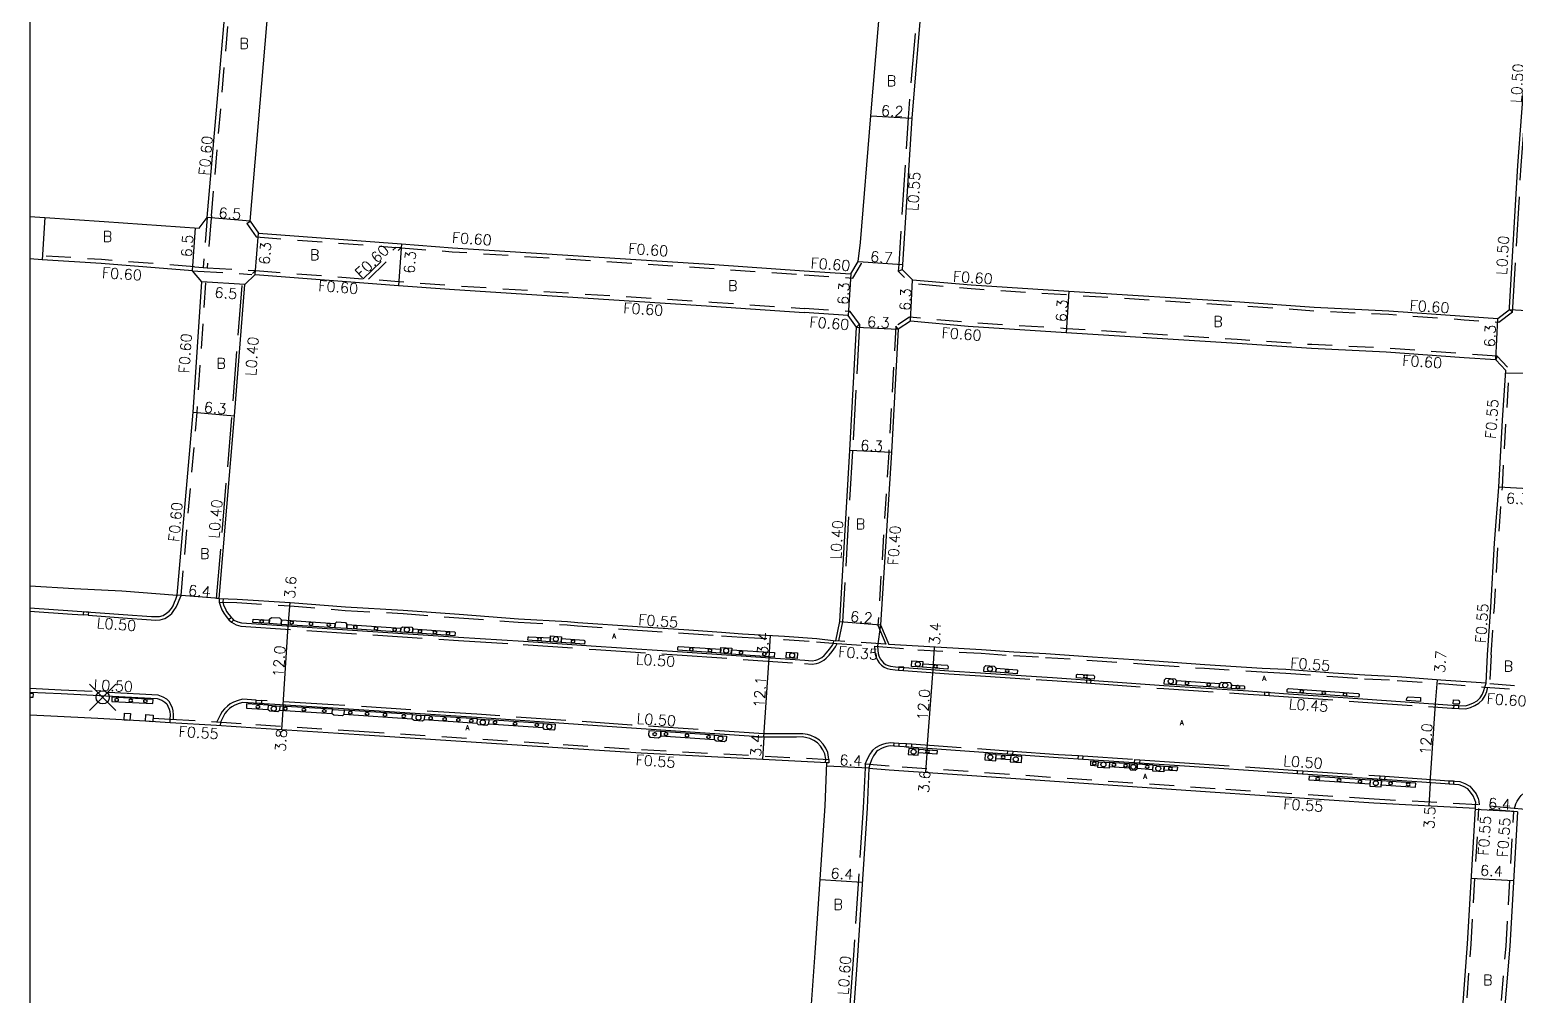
# Model space of a CAD drawing. Header units: metres. Extents: x -2400 to -1599, y -108600 to -108000.
# Drawn here: x -2400 to -2175.1, y -108297.8 to -108151.7 of the extents above; entities that cross this region are included whole.
import ezdxf

# ---------------------------------------------------------------- set-up
doc = ezdxf.new("R2010")
doc.units = ezdxf.units.M
doc.header["$LTSCALE"] = 2.5
doc.header["$PDMODE"] = 35
doc.header["$PDSIZE"] = 2
doc.linetypes.add('22320', pattern=[2.5, 1.5, -1])
doc.linetypes.add('22330', pattern=[4, 3, -1])
doc.layers.get('0').update_dxf_attribs({"color": 150, "lineweight": 30})
for name, color, linetype in [('2101000', 175, 'Continuous'), ('2213000', 3, 'Continuous'), ('2227100', 7, 'Continuous'), ('2232000', 120, '22320'), ('2233000', 120, '22330'), ('2235000', 13, 'Continuous'), ('2236000', 3, 'Continuous'), ('2236100', 7, 'Continuous'), ('2238000', 3, 'Continuous'), ('2239000', 3, 'Continuous'), ('9107000', 4, 'Continuous'), ('9201100', 215, 'Continuous'), ('9201500', 222, 'Continuous'), ('9202100', 82, 'Continuous'), ('9203500', 155, 'Continuous'), ('999', 7, 'Continuous')]:
    doc.layers.add(name, color=color, linetype=linetype)
doc.styles.add('Dm_Anotation', font='txt.shx', dxfattribs={"bigfont": 'pscdm.shx'})

# ---------------------------------------------------------------- blocks, each defined once
blk = doc.blocks.new('223900')
blk.add_lwpolyline([(-0.22, -0.37), (-0.44, -0.3), (-0.47, -0.27), (-0.48, -0.24), (-0.44, 0.01), (-0.48, 0.23), (-0.47, 0.27), (-0.45, 0.29), (-0.21, 0.38), (-0.04, 0.53), (0, 0.54), (0.03, 0.53), (0.22, 0.37), (0.44, 0.3), (0.47, 0.27), (0.48, 0.24), (0.44, -0.01), (0.48, -0.23), (0.47, -0.27), (0.45, -0.29), (0.21, -0.38), (0.04, -0.53), (0, -0.54), (-0.03, -0.53)], close=True)
blk = doc.blocks.new('223800')
at = {"color": 0, "linetype": 'Continuous'}
blk.add_circle((0, 0), 0.75, dxfattribs=at)

msp = doc.modelspace()

# ---------------------------------------------------------------- linework, layer by layer
at = {"layer": '2101000'}
for points in [[(-2373.12, -108180.14), (-2369.28, -108135.97), (-2370.38, -108134.06)], [(-2400, -108179.98), (-2397.7, -108180.13), (-2388.73, -108180.71), (-2374.34, -108181.72), (-2373.12, -108180.14)], [(-2400, -108235.85), (-2393.27, -108236.27), (-2386.07, -108236.62), (-2377.69, -108237.29)], [(-2371.31, -108237.8), (-2368.61, -108237.86), (-2360.57, -108238.38), (-2352.22, -108239.06), (-2343.45, -108239.54), (-2335.01, -108240.17), (-2326.03, -108240.84), (-2318.59, -108241.25), (-2317.05, -108241.4), (-2307.99, -108242.03), (-2300.25, -108242.55), (-2295.27, -108242.9), (-2292.12, -108243.11), (-2285.75, -108243.48), (-2280.88, -108243.82), (-2277.99, -108244.19)], [(-2179.56, -108250.61), (-2186.39, -108250.14), (-2192.95, -108249.66), (-2197.9, -108249.4), (-2202.7, -108249.06), (-2209.86, -108248.55), (-2213.45, -108248.38), (-2222.12, -108247.83), (-2229.74, -108247.28), (-2239.14, -108246.64), (-2246.2, -108246.16), (-2251.04, -108245.9), (-2255.93, -108245.55), (-2265.51, -108245.01), (-2269.96, -108244.72)], [(-2179.56, -108250.61), (-2179.35, -108246.31)], [(-2279.33, -108262.66), (-2307.45, -108261.21), (-2319.28, -108260.43), (-2350.15, -108258.42), (-2365.79, -108257.4), (-2371.75, -108257.01), (-2378.76, -108256.59), (-2382.48, -108256.37), (-2389.67, -108255.94), (-2396.79, -108255.59), (-2400, -108255.42)], [(-2282.73, -108315.38), (-2281.95, -108303.4), (-2281.1, -108291.4), (-2279.61, -108269.17), (-2279.33, -108262.66)], [(-2272.96, -108263.45), (-2273.22, -108269.53), (-2274.72, -108291.83), (-2275.57, -108303.85), (-2276.5, -108316.55), (-2275.12, -108318.13), (-2266.05, -108318.65), (-2251.83, -108319.63), (-2228.15, -108321.39), (-2218.88, -108322.02), (-2204.83, -108323.13), (-2186.58, -108323.93), (-2184.72, -108322.27), (-2183.45, -108304.44), (-2182.37, -108290.05), (-2181.18, -108269.54)], [(-2272.96, -108263.45), (-2269.92, -108263.71), (-2220.58, -108267.12), (-2196.54, -108268.73), (-2181.18, -108269.54)], [(-2174.8, -108270.07), (-2175.98, -108290.42), (-2177.16, -108304.89), (-2178.44, -108322.85), (-2176.93, -108324.58), (-2164.4, -108325.36), (-2149.99, -108326.4), (-2134.51, -108327.42), (-2116.33, -108328.84), (-2092, -108330.34)]]:
    msp.add_lwpolyline(points, dxfattribs=at)
at = {"layer": '2101000', "flags": 128}
for points in [[(-2366.64, -108180.67), (-2362.86, -108135.97)], [(-2282.76, -108188.17), (-2275.72, -108188.65), (-2274.59, -108186.77), (-2274.27, -108183.88), (-2272.69, -108164.74), (-2270.83, -108142.54)], [(-2264.6, -108142.5), (-2266.5, -108165.07), (-2267.9, -108187.25), (-2267.96, -108187.99), (-2266.4, -108189.54), (-2257.47, -108190.33), (-2242.7, -108191.26), (-2216.83, -108192.9), (-2205.6, -108193.67), (-2194.25, -108194.22), (-2182.82, -108195.04), (-2177.78, -108195.38), (-2176.02, -108194.06)], [(-2176.02, -108194.06), (-2176, -108193.72), (-2174.74, -108172.24), (-2173.3, -108152.87), (-2173.3, -108148.59), (-2175.37, -108146.74)], [(-2366.64, -108180.67), (-2365.38, -108182.47)], [(-2365.38, -108182.47), (-2343.72, -108184.11), (-2336.01, -108184.69), (-2296.37, -108187.24), (-2282.76, -108188.17)], [(-2377.69, -108237.29), (-2375.26, -108209.6), (-2373.94, -108189.84), (-2375.37, -108188.17), (-2389.19, -108187.09), (-2398.12, -108186.51), (-2400, -108186.39)], [(-2371.31, -108237.8), (-2368.98, -108210.11), (-2367.45, -108190.27), (-2365.86, -108188.76), (-2344.19, -108190.39), (-2336.45, -108190.98), (-2296.78, -108193.53), (-2282.76, -108194.49)], [(-2277.99, -108244.19), (-2277.38, -108241.25), (-2275.86, -108215.4), (-2274.83, -108196.71), (-2276.13, -108194.94), (-2282.76, -108194.49)], [(-2179.35, -108246.31), (-2178.84, -108239.07), (-2178.29, -108229.41), (-2177.64, -108220.93), (-2177.06, -108210.81), (-2176.58, -108203.28), (-2178.08, -108201.67), (-2182.87, -108201.36), (-2194.69, -108200.51), (-2205.97, -108199.96), (-2217.25, -108199.18), (-2243.1, -108197.55), (-2257.94, -108196.61), (-2266.68, -108195.83), (-2268.54, -108197.02), (-2269.57, -108215.71), (-2271.2, -108241.77), (-2269.96, -108244.72)]]:
    msp.add_lwpolyline(points, dxfattribs=at)
at = {"layer": '2213000'}
for points in [[(-2400, -108239.2), (-2393.54, -108239.63), (-2385.85, -108240.2), (-2381.56, -108240.49), (-2380.86, -108240.52), (-2380.35, -108240.5), (-2379.81, -108240.34), (-2379.3, -108240.02), (-2378.87, -108239.68), (-2378.56, -108239.29), (-2378.29, -108238.89), (-2378.06, -108238.34), (-2377.88, -108237.87), (-2377.69, -108237.29), (-2377.69, -108237.29)], [(-2370.76, -108238.36), (-2370.65, -108238.77), (-2370.43, -108239.27), (-2370.19, -108239.74), (-2369.86, -108240.21), (-2369.55, -108240.57), (-2369.08, -108241.05), (-2368.5, -108241.32), (-2367.93, -108241.49), (-2335.09, -108243.62), (-2325.24, -108244.22), (-2314.26, -108245), (-2301.95, -108245.8), (-2282.67, -108247.13), (-2281.58, -108247.21), (-2281.03, -108247.13), (-2280.71, -108247.03), (-2280.41, -108246.88), (-2280.12, -108246.71), (-2279.77, -108246.41), (-2279.37, -108246.02), (-2278.92, -108245.47), (-2278.46, -108244.84), (-2278.32, -108244.53)], [(-2271.2, -108241.77), (-2271.65, -108245.02)], [(-2271.65, -108245.02), (-2271.62, -108245.66), (-2271.57, -108246.1), (-2271.46, -108246.47), (-2271.26, -108246.89), (-2271.03, -108247.23), (-2270.76, -108247.53), (-2270.44, -108247.79), (-2270.06, -108247.94), (-2269.7, -108248.03), (-2268.95, -108248.11), (-2260.86, -108248.73), (-2256.08, -108249.02), (-2247.63, -108249.58), (-2245.19, -108249.74), (-2228.32, -108250.95), (-2215.54, -108251.78), (-2210.2, -108252.16), (-2198.2, -108252.99), (-2184.69, -108253.93), (-2182.69, -108254.04), (-2182.05, -108253.83), (-2181.46, -108253.58), (-2180.91, -108253.25), (-2180.44, -108252.8), (-2180.09, -108252.27), (-2179.87, -108251.71), (-2179.74, -108251.19)], [(-2400, -108251.94), (-2395.26, -108252.16), (-2380.7, -108252.91), (-2380.02, -108253.19), (-2379.57, -108253.45), (-2379.26, -108253.75), (-2379.09, -108254.1), (-2378.9, -108254.52), (-2378.8, -108254.89), (-2378.76, -108255.4), (-2378.78, -108256.03)], [(-2279.51, -108262.1), (-2279.66, -108261.27), (-2279.95, -108260.68), (-2280.28, -108260.13), (-2280.76, -108259.61), (-2281.33, -108259.26), (-2281.94, -108258.97), (-2282.37, -108258.85), (-2283.02, -108258.74), (-2283.93, -108258.79), (-2288.89, -108258.79), (-2308.93, -108257.42), (-2332.36, -108255.8), (-2354.09, -108254.36), (-2367.75, -108253.52), (-2368.31, -108253.67), (-2368.94, -108253.91), (-2369.39, -108254.16), (-2369.75, -108254.44), (-2370.16, -108254.82), (-2370.44, -108255.19), (-2370.69, -108255.58), (-2371.13, -108256.5)], [(-2181.14, -108268.99), (-2181.12, -108268.65), (-2181.25, -108268.24), (-2181.49, -108267.63), (-2181.9, -108267.1), (-2182.34, -108266.61), (-2182.97, -108266.24), (-2183.65, -108266.01), (-2184.31, -108265.94), (-2189.3, -108265.59), (-2209.55, -108264.23), (-2225.98, -108263.1), (-2244.31, -108261.89), (-2269.74, -108260.09), (-2270.24, -108260.19), (-2270.7, -108260.34), (-2271.05, -108260.47), (-2271.64, -108260.79), (-2271.81, -108260.95), (-2272.03, -108261.24), (-2272.26, -108261.59), (-2272.58, -108262.2), (-2272.84, -108262.91)]]:
    msp.add_lwpolyline(points, dxfattribs=at)
at = {"layer": '2227100'}
msp.add_point((-2388.95, -108252.75, 2.9), dxfattribs=at)
at = {"layer": '2232000'}
for points in [[(-2372.49, -108179.85), (-2368.67, -108135.84), (-2369.66, -108134.11)], [(-2372.49, -108179.85), (-2372.57, -108180.79)], [(-2268.54, -108197.02), (-2268.91, -108196.55), (-2269.97, -108215.69), (-2271.61, -108241.84), (-2270.4, -108244.69)], [(-2377.09, -108237.34), (-2377.69, -108237.29)], [(-2371.31, -108237.8), (-2371.34, -108238.33), (-2368.64, -108238.39), (-2360.6, -108238.9), (-2352.26, -108239.58), (-2343.48, -108240.06), (-2335.05, -108240.7), (-2326.06, -108241.36), (-2318.63, -108241.78), (-2317.09, -108241.92), (-2308.02, -108242.56), (-2300.29, -108243.08), (-2295.3, -108243.42), (-2292.15, -108243.63), (-2285.78, -108244), (-2280.91, -108244.34), (-2277.83, -108244.57), (-2272.08, -108244.99), (-2271.47, -108245.04), (-2265.55, -108245.53), (-2255.96, -108246.07), (-2251.07, -108246.43), (-2246.23, -108246.69), (-2239.17, -108247.16), (-2229.77, -108247.81), (-2222.16, -108248.35), (-2213.48, -108248.9), (-2209.89, -108249.07), (-2202.74, -108249.58), (-2197.94, -108249.92), (-2192.99, -108250.18), (-2186.46, -108250.67), (-2179.76, -108251.19), (-2173.57, -108251.61)], [(-2270.4, -108244.69), (-2277.99, -108244.19)], [(-2178.8, -108246.31), (-2179.01, -108250.65)], [(-2179.01, -108250.65), (-2173.83, -108251.09)], [(-2381.32, -108255.89), (-2378.72, -108256.04), (-2371.71, -108256.46), (-2365.76, -108256.85), (-2350.11, -108257.87), (-2319.25, -108259.88), (-2307.41, -108260.66), (-2279.02, -108262.13), (-2279.06, -108262.68), (-2279.33, -108262.66)], [(-2088.8, -108275.83), (-2088.76, -108275.28), (-2105.51, -108274.43), (-2144.13, -108271.68), (-2160.5, -108270.61), (-2175.3, -108269.59), (-2180.77, -108269.02), (-2196.5, -108268.17), (-2220.54, -108266.58), (-2269.89, -108263.16), (-2273.52, -108262.88), (-2273.56, -108263.43)], [(-2186.61, -108324.48), (-2186.39, -108324.49), (-2184.18, -108322.53), (-2182.9, -108304.48), (-2181.82, -108290.08), (-2180.63, -108269.58)], [(-2175.35, -108270.04), (-2180.63, -108269.58)], [(-2177.19, -108325.12), (-2179.01, -108323.04), (-2177.71, -108304.85), (-2176.53, -108290.38), (-2175.35, -108270.04)]]:
    msp.add_lwpolyline(points, dxfattribs=at)
at = {"layer": '2232000', "flags": 128}
for points in [[(-2373.12, -108180.14), (-2373.75, -108187.67)], [(-2372.57, -108180.79), (-2373.15, -108187.71)], [(-2367.13, -108181.01), (-2366.64, -108180.67)], [(-2367.13, -108181.01), (-2365.71, -108183.05)], [(-2365.71, -108183.05), (-2344.6, -108184.65)], [(-2349.52, -108189.39), (-2344.6, -108184.65)], [(-2348.72, -108189.45), (-2343.8, -108184.71)], [(-2343.8, -108184.71), (-2344.6, -108184.65)], [(-2343.8, -108184.71), (-2343.76, -108184.71), (-2336.05, -108185.29), (-2296.41, -108187.84), (-2282.76, -108188.78)], [(-2375.07, -108187.59), (-2389.14, -108186.49), (-2398.08, -108185.91), (-2400, -108185.79)], [(-2375.07, -108187.59), (-2373.75, -108187.67)], [(-2373.75, -108187.67), (-2373.15, -108187.71)], [(-2373.15, -108187.71), (-2365.81, -108188.16)], [(-2282.76, -108188.78), (-2275.4, -108189.28), (-2274.07, -108187.08), (-2274.59, -108186.77)], [(-2377.09, -108237.34), (-2374.66, -108209.64), (-2373.32, -108189.63), (-2374.53, -108188.22)], [(-2375.37, -108188.17), (-2374.53, -108188.22)], [(-2374.53, -108188.22), (-2366.4, -108188.72)], [(-2365.81, -108188.16), (-2349.52, -108189.39), (-2348.72, -108189.45), (-2344.15, -108189.79), (-2336.4, -108190.38), (-2296.74, -108192.93), (-2282.76, -108193.89)], [(-2176.02, -108194.06), (-2175.55, -108194.45), (-2177.6, -108195.99), (-2182.86, -108195.64), (-2194.29, -108194.82), (-2205.63, -108194.27), (-2216.87, -108193.5), (-2242.74, -108191.86), (-2257.51, -108190.93), (-2266.67, -108190.12), (-2268.53, -108188.26), (-2267.96, -108187.99)], [(-2274.83, -108196.71), (-2274.4, -108196.28), (-2275.82, -108194.36), (-2282.76, -108193.89)], [(-2177.88, -108201.08), (-2182.83, -108200.76), (-2194.65, -108199.91), (-2205.93, -108199.36), (-2217.21, -108198.58), (-2243.06, -108196.95), (-2257.9, -108196.01), (-2266.84, -108195.22), (-2268.91, -108196.55)], [(-2178.8, -108246.31), (-2178.3, -108239.11), (-2177.74, -108229.44), (-2177.09, -108220.97), (-2176.51, -108210.84), (-2176.02, -108203.08), (-2177.88, -108201.08), (-2178.08, -108201.67)]]:
    msp.add_lwpolyline(points, dxfattribs=at)
at = {"layer": '2233000', "flags": 128}
for points in [[(-2265.14, -108142.29), (-2267.05, -108165.03), (-2268.45, -108187.22), (-2268.53, -108188.26)], [(-2175.55, -108194.45), (-2175.5, -108193.75), (-2174.24, -108172.27), (-2172.8, -108152.89), (-2172.8, -108148.37), (-2175.17, -108146.25)], [(-2371.71, -108237.77), (-2369.38, -108210.07), (-2367.84, -108190.09), (-2366.4, -108188.72), (-2365.81, -108188.16)], [(-2371.31, -108237.8), (-2371.71, -108237.77)]]:
    msp.add_lwpolyline(points, dxfattribs=at)
at = {"layer": '2233000'}
for points in [[(-2274.4, -108196.28), (-2275.46, -108215.42), (-2276.98, -108241.32), (-2277.59, -108244.21)], [(-2391.13, -108240.33), (-2385.92, -108240.7), (-2381.61, -108241), (-2380.89, -108241.04), (-2380.26, -108241), (-2379.57, -108240.81), (-2379, -108240.44), (-2378.51, -108240.05), (-2378.16, -108239.62), (-2377.81, -108239.08), (-2377.58, -108238.55), (-2377.39, -108238.05), (-2377.09, -108237.34)], [(-2371.34, -108238.33), (-2371.13, -108238.95), (-2370.9, -108239.49), (-2370.63, -108240.01), (-2370.27, -108240.52), (-2369.84, -108241)], [(-2400, -108239.72), (-2393.58, -108240.15), (-2391.85, -108240.28)], [(-2369.46, -108241.38), (-2368.74, -108241.77), (-2368.02, -108241.99), (-2335.12, -108244.13), (-2325.3, -108244.73), (-2314.29, -108245.51), (-2301.98, -108246.31), (-2282.7, -108247.64), (-2281.57, -108247.72), (-2280.92, -108247.63), (-2280.53, -108247.5), (-2280.17, -108247.33), (-2279.82, -108247.12), (-2279.42, -108246.79), (-2279, -108246.36), (-2278.52, -108245.78), (-2278.02, -108245.1), (-2277.79, -108244.57)], [(-2272.11, -108244.99), (-2272.08, -108245.7), (-2272.02, -108246.19), (-2271.89, -108246.64), (-2271.66, -108247.12), (-2271.4, -108247.51), (-2271.09, -108247.85), (-2270.64, -108248.19), (-2270.21, -108248.36), (-2269.78, -108248.48), (-2268.99, -108248.57), (-2268.47, -108248.61)], [(-2267.75, -108248.66), (-2260.89, -108249.19), (-2256.1, -108249.48), (-2247.66, -108250.03), (-2245.22, -108250.2), (-2240.05, -108250.57)], [(-2239.39, -108250.62), (-2228.35, -108251.41), (-2215.57, -108252.24), (-2213.11, -108252.42)], [(-2378.26, -108256.06), (-2378.25, -108255.39), (-2378.28, -108254.81), (-2378.41, -108254.34), (-2378.62, -108253.88), (-2378.84, -108253.44), (-2379.25, -108253.04), (-2379.79, -108252.73), (-2380.58, -108252.4), (-2395.23, -108251.64), (-2400, -108251.42)], [(-2365.7, -108253.15), (-2367.81, -108253.02), (-2368.46, -108253.2), (-2369.15, -108253.46), (-2369.67, -108253.75), (-2370.08, -108254.07), (-2370.52, -108254.49), (-2370.85, -108254.91), (-2371.12, -108255.34), (-2371.67, -108256.46)], [(-2212.41, -108252.47), (-2210.23, -108252.62), (-2198.23, -108253.45), (-2184.72, -108254.39), (-2184.49, -108254.4)], [(-2183.69, -108254.44), (-2182.63, -108254.5), (-2181.89, -108254.26), (-2181.25, -108253.99), (-2180.63, -108253.62), (-2180.08, -108253.1), (-2179.68, -108252.48), (-2179.43, -108251.85), (-2179.27, -108251.22)], [(-2279.02, -108262.13), (-2279.19, -108261.11), (-2279.51, -108260.44), (-2279.89, -108259.83), (-2280.44, -108259.23), (-2281.1, -108258.83), (-2281.77, -108258.51), (-2282.26, -108258.36), (-2282.96, -108258.25), (-2283.89, -108258.29), (-2288.86, -108258.29), (-2308.89, -108256.93), (-2332.33, -108255.31), (-2354.06, -108253.87), (-2364.89, -108253.2)], [(-2273.52, -108262.88), (-2273.17, -108262.06), (-2272.82, -108261.41), (-2272.55, -108260.97), (-2272.36, -108260.72), (-2271.93, -108260.35), (-2271.26, -108259.99), (-2270.88, -108259.84), (-2270.37, -108259.68), (-2269.68, -108259.57), (-2269.14, -108259.61)], [(-2268.42, -108259.66), (-2267.29, -108259.74)], [(-2266.51, -108259.8), (-2251.94, -108260.83)], [(-2251.18, -108260.88), (-2244.27, -108261.37), (-2241.27, -108261.57)], [(-2240.58, -108261.61), (-2232.74, -108262.13)], [(-2272.96, -108263.45), (-2273.56, -108263.43), (-2273.82, -108269.49), (-2275.32, -108291.79), (-2276.16, -108303.8), (-2277.04, -108315.75)], [(-2231.98, -108262.18), (-2225.95, -108262.58), (-2209.52, -108263.71), (-2208.08, -108263.81)], [(-2207.3, -108263.86), (-2195.61, -108264.64)], [(-2194.88, -108264.69), (-2189.27, -108265.07), (-2185.12, -108265.36)], [(-2184.47, -108265.4), (-2184.27, -108265.41), (-2183.54, -108265.49), (-2182.75, -108265.76), (-2182, -108266.21), (-2181.5, -108266.77), (-2181.03, -108267.37), (-2180.76, -108268.05), (-2180.64, -108268.45), (-2180.62, -108269.02)], [(-2175.25, -108269.59), (-2175.04, -108268.87), (-2174.85, -108268.48), (-2174.54, -108267.99), (-2174.23, -108267.59), (-2173.8, -108267.19), (-2173.46, -108266.94), (-2172.91, -108266.68), (-2172.26, -108266.5), (-2171.57, -108266.36), (-2171.18, -108266.36)]]:
    msp.add_lwpolyline(points, dxfattribs=at)
at = {"layer": '2235000'}
for points in [[(-2391.81, -108239.76), (-2391.09, -108239.81), (-2391.13, -108240.33), (-2391.85, -108240.28)], [(-2369.48, -108240.64), (-2369.84, -108241), (-2369.46, -108241.38), (-2369.1, -108241.02)], [(-2268.44, -108248.15), (-2268.47, -108248.61), (-2267.75, -108248.66), (-2267.71, -108248.2)], [(-2240.02, -108250.11), (-2240.05, -108250.57), (-2239.39, -108250.62), (-2239.35, -108250.16)], [(-2213.07, -108251.96), (-2213.11, -108252.42), (-2212.41, -108252.47), (-2212.38, -108252.01)], [(-2385.72, -108256.18), (-2385.66, -108255.14), (-2384.76, -108255.2), (-2384.82, -108256.23)], [(-2365.73, -108253.64), (-2365.7, -108253.15), (-2364.89, -108253.2), (-2364.92, -108253.69)], [(-2184.46, -108253.94), (-2184.49, -108254.4), (-2183.69, -108254.44), (-2183.67, -108253.99)], [(-2382.48, -108256.37), (-2382.42, -108255.35), (-2381.3, -108255.42), (-2381.36, -108256.44)], [(-2269.18, -108260.13), (-2269.14, -108259.61), (-2268.42, -108259.66), (-2268.46, -108260.18)], [(-2267.33, -108260.26), (-2267.29, -108259.74), (-2266.51, -108259.8), (-2266.55, -108260.32)], [(-2251.98, -108261.35), (-2251.94, -108260.83), (-2251.18, -108260.88), (-2251.22, -108261.4)], [(-2241.3, -108262.09), (-2241.27, -108261.57), (-2240.58, -108261.61), (-2240.62, -108262.13)], [(-2232.77, -108262.65), (-2232.74, -108262.13), (-2231.98, -108262.18), (-2232.02, -108262.7)], [(-2208.12, -108264.33), (-2208.08, -108263.81), (-2207.3, -108263.86), (-2207.33, -108264.38)], [(-2195.64, -108265.16), (-2195.61, -108264.64), (-2194.88, -108264.69), (-2194.92, -108265.21)], [(-2185.15, -108265.88), (-2185.12, -108265.36), (-2184.47, -108265.4), (-2184.5, -108265.92)]]:
    msp.add_lwpolyline(points, close=True, dxfattribs=at)
at = {"layer": '2236000'}
for points in [[(-2363.74, -108241.58), (-2363.7, -108240.9), (-2363.41, -108240.65), (-2362.17, -108240.73), (-2361.9, -108241.02), (-2361.93, -108241.7)], [(-2353.53, -108241.33), (-2352.19, -108241.43), (-2351.98, -108241.72), (-2352.02, -108242.34), (-2353.8, -108242.23), (-2353.76, -108241.55)], [(-2343.83, -108242.25), (-2343.57, -108242.05), (-2342.16, -108242.14), (-2342.02, -108242.34), (-2342.07, -108242.99), (-2343.86, -108242.87)], [(-2319.5, -108243.57), (-2319.56, -108244.45), (-2321.22, -108244.33), (-2321.16, -108243.45)], [(-2295.37, -108245.2), (-2293.74, -108245.29), (-2293.8, -108246.19), (-2295.43, -108246.07)], [(-2285.46, -108245.91), (-2283.76, -108246.02), (-2283.81, -108246.88), (-2285.52, -108246.76)], [(-2266.47, -108247.21), (-2264.79, -108247.34), (-2264.84, -108248.2), (-2266.53, -108248.07)], [(-2255.57, -108248.82), (-2255.53, -108248.16), (-2255.3, -108247.93), (-2253.99, -108248.02), (-2253.72, -108248.31), (-2253.76, -108248.94)], [(-2228.26, -108250.73), (-2228.22, -108250.07), (-2227.96, -108249.84), (-2226.65, -108249.92), (-2226.39, -108250.19), (-2226.44, -108250.85)], [(-2219.95, -108251.26), (-2219.95, -108251.26), (-2219.92, -108250.64), (-2219.61, -108250.43), (-2218.32, -108250.52), (-2218.09, -108250.81), (-2218.14, -108251.38)], [(-2362.13, -108254.06), (-2362.17, -108254.74), (-2362.42, -108254.93), (-2363.67, -108254.85), (-2363.91, -108254.63), (-2363.86, -108253.95)], [(-2354.1, -108254.56), (-2352.4, -108254.67), (-2352.45, -108255.35), (-2352.67, -108255.54), (-2353.99, -108255.45), (-2354.22, -108255.23), (-2354.17, -108254.55)], [(-2184.54, -108253.71), (-2184.5, -108253.13), (-2183.72, -108253.18), (-2183.69, -108253.2), (-2183.65, -108253.24), (-2183.62, -108253.28), (-2183.61, -108253.31), (-2183.6, -108253.35), (-2183.6, -108253.41), (-2183.62, -108253.76)], [(-2340.23, -108255.48), (-2340.28, -108256.15), (-2340.53, -108256.34), (-2341.79, -108256.26), (-2342.1, -108256.03), (-2342.05, -108255.35)], [(-2330.51, -108256.13), (-2330.55, -108256.8), (-2330.79, -108256.99), (-2332.06, -108256.91), (-2332.29, -108256.68), (-2332.24, -108256.01)], [(-2320.46, -108256.82), (-2320.51, -108257.5), (-2320.68, -108257.69), (-2322.08, -108257.6), (-2322.28, -108257.37), (-2322.23, -108256.7)], [(-2306.27, -108257.8), (-2306.32, -108258.48), (-2306.12, -108258.79), (-2304.81, -108258.88), (-2304.49, -108258.6), (-2304.45, -108257.92)], [(-2294.51, -108258.6), (-2294.56, -108259.28), (-2294.85, -108259.46), (-2296.11, -108259.38), (-2296.37, -108259.15), (-2296.33, -108258.47)], [(-2265.44, -108260.58), (-2266.95, -108260.47), (-2267.02, -108261.39), (-2265.5, -108261.5)], [(-2255.36, -108261.29), (-2255.43, -108262.21), (-2253.77, -108262.33), (-2253.71, -108261.41)], [(-2251.5, -108261.57), (-2251.57, -108262.48), (-2249.87, -108262.6), (-2249.81, -108261.69)], [(-2238.24, -108262.48), (-2239.41, -108262.4), (-2239.45, -108263.02), (-2238.28, -108263.1)], [(-2236.55, -108262.59), (-2236.62, -108263.48), (-2238.3, -108263.37), (-2238.24, -108262.48)], [(-2233.55, -108262.79), (-2233.59, -108263.41), (-2233.37, -108263.7), (-2232.65, -108263.75), (-2232.39, -108263.49), (-2232.35, -108262.87)], [(-2228.28, -108263.14), (-2228.34, -108264.03), (-2230.02, -108263.92), (-2229.97, -108263.02)], [(-2197.1, -108265.25), (-2197.17, -108266.19), (-2195.44, -108266.3), (-2195.38, -108265.37)]]:
    msp.add_lwpolyline(points, close=True, dxfattribs=at)
at = {"layer": '2236100'}
for points in [[(-2363.71, -108241.06), (-2363.74, -108241.58), (-2366.21, -108241.42), (-2366.18, -108240.89)], [(-2353.76, -108241.55), (-2353.8, -108242.23), (-2361.93, -108241.7), (-2361.9, -108241.02)], [(-2343.83, -108242.25), (-2343.86, -108242.87), (-2352.02, -108242.34), (-2351.98, -108241.72)], [(-2335.68, -108242.83), (-2335.66, -108242.84), (-2335.62, -108242.92), (-2335.66, -108243.41), (-2342.07, -108242.99), (-2342.02, -108242.38)], [(-2324.55, -108243.63), (-2324.53, -108243.59), (-2324.49, -108243.57), (-2324.44, -108243.56), (-2321.18, -108243.76), (-2321.22, -108244.33), (-2324.6, -108244.09), (-2324.57, -108243.68)], [(-2316.11, -108244.08), (-2316.04, -108244.14), (-2316, -108244.21), (-2315.98, -108244.26), (-2316.01, -108244.7), (-2319.56, -108244.45), (-2319.51, -108243.82)], [(-2301.9, -108245.18), (-2301.83, -108245.11), (-2301.75, -108245.05), (-2295.39, -108245.46), (-2295.43, -108246.07), (-2301.92, -108245.62)], [(-2293.76, -108245.56), (-2287.26, -108245.98), (-2287.29, -108246.64), (-2293.8, -108246.19)], [(-2261.13, -108247.88), (-2261.09, -108247.9), (-2261.02, -108248), (-2261, -108248.08), (-2261.05, -108248.49), (-2264.84, -108248.2), (-2264.81, -108247.65)], [(-2250.59, -108248.57), (-2250.48, -108248.62), (-2250.51, -108249.16), (-2253.76, -108248.94), (-2253.72, -108248.31)], [(-2241.5, -108249.3), (-2241.42, -108249.22), (-2238.99, -108249.4), (-2238.93, -108249.44), (-2238.89, -108249.48), (-2238.85, -108249.57), (-2238.88, -108249.97), (-2241.56, -108249.77), (-2241.53, -108249.34)], [(-2226.39, -108250.19), (-2219.92, -108250.64), (-2219.95, -108251.26), (-2226.44, -108250.85)], [(-2387.56, -108252.74), (-2387.59, -108253.37), (-2381.35, -108253.7), (-2381.33, -108253.06)], [(-2216.23, -108250.98), (-2216.19, -108251.01), (-2216.12, -108251.09), (-2216.1, -108251.15), (-2216.11, -108251.51), (-2218.14, -108251.38), (-2218.1, -108250.89)], [(-2209.64, -108251.57), (-2209.57, -108251.44), (-2209.48, -108251.4), (-2198.92, -108252.18), (-2198.84, -108252.19), (-2198.79, -108252.24), (-2198.83, -108252.73), (-2209.66, -108251.96)], [(-2191.6, -108253.22), (-2191.57, -108252.88), (-2191.47, -108252.76), (-2191.34, -108252.66), (-2189.47, -108252.79), (-2189.5, -108253.37)], [(-2363.86, -108253.95), (-2367.17, -108253.75), (-2367.2, -108254.37), (-2363.9, -108254.58)], [(-2362.17, -108254.69), (-2354.21, -108255.18), (-2354.17, -108254.55), (-2362.13, -108254.06)], [(-2352.45, -108255.29), (-2342.1, -108255.98), (-2342.05, -108255.35), (-2352.4, -108254.67)], [(-2340.27, -108256.1), (-2332.28, -108256.63), (-2332.24, -108256.01), (-2332.38, -108256), (-2340.23, -108255.48)], [(-2330.54, -108256.75), (-2322.28, -108257.32), (-2322.23, -108256.7), (-2330.51, -108256.13)], [(-2304.49, -108258.55), (-2296.37, -108259.1), (-2296.33, -108258.47), (-2304.45, -108257.92)], [(-2262.63, -108260.78), (-2262.67, -108261.34), (-2265.48, -108261.14), (-2265.44, -108260.58)], [(-2251.5, -108261.57), (-2251.55, -108262.19), (-2253.75, -108262.03), (-2253.71, -108261.41)], [(-2236.55, -108262.59), (-2236.6, -108263.21), (-2233.59, -108263.41), (-2233.55, -108262.79)], [(-2232.35, -108262.87), (-2232.39, -108263.47), (-2230.01, -108263.65), (-2229.97, -108263.02)], [(-2226.3, -108263.73), (-2226.31, -108263.76), (-2226.36, -108263.81), (-2226.43, -108263.85), (-2226.51, -108263.88), (-2228.32, -108263.76), (-2228.28, -108263.14), (-2226.27, -108263.27)], [(-2197.1, -108265.25), (-2197.15, -108265.87), (-2206.31, -108265.26), (-2206.27, -108264.64)], [(-2195.38, -108265.37), (-2195.42, -108265.99), (-2190.23, -108266.34), (-2190.17, -108265.72)]]:
    msp.add_lwpolyline(points, close=True, dxfattribs=at)
msp.add_lwpolyline([(-2400, -108252.13), (-2399.47, -108252.15), (-2399.51, -108252.79), (-2400, -108252.76)], dxfattribs=at)
at = {"layer": '9107000'}
for points in [[(-2400, -108239.2), (-2393.54, -108239.63), (-2385.85, -108240.2), (-2381.56, -108240.49), (-2380.86, -108240.52), (-2380.35, -108240.5), (-2379.81, -108240.34), (-2379.3, -108240.02), (-2378.87, -108239.68), (-2378.56, -108239.29), (-2378.29, -108238.89), (-2378.06, -108238.34), (-2377.88, -108237.87), (-2377.69, -108237.29), (-2377.69, -108237.29)], [(-2370.72, -108237.82), (-2370.76, -108238.36), (-2370.65, -108238.77), (-2370.43, -108239.27), (-2370.19, -108239.74), (-2369.86, -108240.21), (-2369.55, -108240.57), (-2369.08, -108241.05), (-2368.5, -108241.32), (-2367.93, -108241.49), (-2335.09, -108243.62), (-2325.24, -108244.22), (-2314.26, -108245), (-2301.95, -108245.8), (-2282.67, -108247.13), (-2281.58, -108247.21), (-2281.03, -108247.13), (-2280.71, -108247.03), (-2280.41, -108246.88), (-2280.12, -108246.71), (-2279.77, -108246.41), (-2279.37, -108246.02), (-2278.92, -108245.47), (-2278.46, -108244.84), (-2278.32, -108244.53), (-2278.3, -108244.15)], [(-2271.65, -108245.02), (-2271.62, -108245.66), (-2271.57, -108246.1), (-2271.46, -108246.47), (-2271.26, -108246.89), (-2271.03, -108247.23), (-2270.76, -108247.53), (-2270.44, -108247.79), (-2270.06, -108247.94), (-2269.7, -108248.03), (-2268.95, -108248.11), (-2260.86, -108248.73), (-2256.08, -108249.02), (-2247.63, -108249.58), (-2245.19, -108249.74), (-2228.32, -108250.95), (-2215.54, -108251.78), (-2210.2, -108252.16), (-2198.2, -108252.99), (-2184.69, -108253.93), (-2182.69, -108254.04), (-2182.05, -108253.83), (-2181.46, -108253.58), (-2180.91, -108253.25), (-2180.44, -108252.8), (-2180.09, -108252.27), (-2179.87, -108251.71), (-2179.74, -108251.19), (-2179.56, -108250.61)], [(-2400, -108251.94), (-2395.26, -108252.16), (-2380.7, -108252.91), (-2380.02, -108253.19), (-2379.57, -108253.45), (-2379.26, -108253.75), (-2379.09, -108254.1), (-2378.9, -108254.52), (-2378.8, -108254.89), (-2378.76, -108255.4), (-2378.78, -108256.03), (-2378.81, -108256.58)], [(-2279.54, -108262.65), (-2279.51, -108262.1), (-2279.66, -108261.27), (-2279.95, -108260.68), (-2280.28, -108260.13), (-2280.76, -108259.61), (-2281.33, -108259.26), (-2281.94, -108258.97), (-2282.37, -108258.85), (-2283.02, -108258.74), (-2283.93, -108258.79), (-2288.89, -108258.79), (-2308.93, -108257.42), (-2332.36, -108255.8), (-2354.09, -108254.36), (-2367.75, -108253.52), (-2368.31, -108253.67), (-2368.94, -108253.91), (-2369.39, -108254.16), (-2369.75, -108254.44), (-2370.16, -108254.82), (-2370.44, -108255.19), (-2370.69, -108255.58), (-2371.13, -108256.5), (-2371.16, -108257.05)], [(-2181.18, -108269.54), (-2181.14, -108268.99), (-2181.12, -108268.65), (-2181.25, -108268.24), (-2181.49, -108267.63), (-2181.9, -108267.1), (-2182.34, -108266.61), (-2182.97, -108266.24), (-2183.65, -108266.01), (-2184.31, -108265.94), (-2189.3, -108265.59), (-2209.55, -108264.23), (-2225.98, -108263.1), (-2244.31, -108261.89), (-2269.74, -108260.09), (-2270.24, -108260.19), (-2270.7, -108260.34), (-2271.05, -108260.47), (-2271.64, -108260.79), (-2271.81, -108260.95), (-2272.03, -108261.24), (-2272.26, -108261.59), (-2272.58, -108262.2), (-2272.84, -108262.91), (-2272.96, -108263.45)]]:
    msp.add_lwpolyline(points, dxfattribs=at)
at = {"layer": '9201100', "flags": 128}
for points in [[(-2272.69, -108164.74), (-2266.5, -108165.07)], [(-2397.7, -108180.13), (-2398.12, -108186.51)], [(-2366.64, -108180.67), (-2373.12, -108180.14)], [(-2375.37, -108188.17), (-2374.91, -108181.68)], [(-2365.86, -108188.76), (-2365.38, -108182.47)], [(-2343.72, -108184.11), (-2344.19, -108190.39)], [(-2274.59, -108186.77), (-2267.9, -108187.25)], [(-2367.45, -108190.27), (-2373.94, -108189.84)], [(-2275.72, -108188.65), (-2276.13, -108194.94)], [(-2266.68, -108195.83), (-2266.4, -108189.54)], [(-2242.7, -108191.26), (-2243.1, -108197.55)], [(-2176.02, -108194.06), (-2169.73, -108194.37)], [(-2274.83, -108196.71), (-2268.54, -108197.02)], [(-2178.08, -108201.67), (-2177.78, -108195.38)], [(-2176.61, -108203.64), (-2170.31, -108203.68)], [(-2375.26, -108209.6), (-2368.98, -108210.11)], [(-2269.57, -108215.71), (-2275.86, -108215.4)], [(-2171.35, -108221.29), (-2177.64, -108220.93)], [(-2371.31, -108237.8), (-2377.69, -108237.29)], [(-2360.86, -108241.95), (-2360.57, -108238.38)], [(-2277.38, -108241.25), (-2271.2, -108241.77)], [(-2361.63, -108253.9), (-2360.86, -108241.95)], [(-2288.06, -108246.76), (-2287.86, -108243.35)], [(-2263.25, -108248.55), (-2263.06, -108245.15)], [(-2288.89, -108258.79), (-2288.06, -108246.76)], [(-2264.17, -108260.49), (-2263.25, -108248.55)], [(-2187.2, -108253.75), (-2186.93, -108250.1)], [(-2361.63, -108253.9), (-2361.88, -108257.66)], [(-2188.03, -108265.68), (-2187.2, -108253.75)], [(-2288.89, -108258.79), (-2289.07, -108262.16)], [(-2264.17, -108260.49), (-2264.41, -108264.09)], [(-2188.03, -108265.68), (-2188.22, -108269.17)]]:
    msp.add_lwpolyline(points, dxfattribs=at)
at = {"layer": '9201100'}
for points in [[(-2272.96, -108263.45), (-2279.36, -108263.18)], [(-2174.8, -108270.07), (-2181.19, -108269.7)], [(-2280.36, -108280.29), (-2273.97, -108280.71)], [(-2181.79, -108280.1), (-2175.41, -108280.47)]]:
    msp.add_lwpolyline(points, dxfattribs=at)
at = {"layer": '999'}
msp.add_lwpolyline([(-2400, -108600), (-1600, -108600), (-1600, -108000), (-2400, -108000)], close=True, dxfattribs=at)

# ---------------------------------------------------------------- block references
at = {"layer": '2238000', "xscale": 0.5, "yscale": 0.5, "zscale": 0.5}
for p in [(-2342.9, -108242.51, 2.41), (-2320.36, -108243.93, 2.88), (-2294.58, -108245.68, 3.5), (-2284.59, -108246.38, 3.73), (-2265.57, -108247.72, 3.87), (-2254.64, -108248.45, 3.99), (-2227.28, -108250.31, 4.1), (-2219.04, -108250.91, 4.16), (-2363.06, -108254.46, 2.22), (-2341.15, -108255.81, 2.68), (-2331.43, -108256.52, 2.83), (-2321.35, -108257.17, 3.05), (-2295.44, -108258.97, 3.63), (-2266.21, -108260.98, 3.96), (-2254.59, -108261.81, 4.07), (-2250.74, -108262.12, 4.05), (-2237.48, -108262.9, 4.08), (-2232.95, -108263.27, 4.03), (-2229.18, -108263.52, 4.09), (-2196.24, -108265.73, 4.29)]:
    msp.add_blockref('223800', p, dxfattribs=at)
at = {"layer": '2239000', "xscale": 0.5, "yscale": 0.5, "zscale": 0.5}
for p in [(-2364.88, -108241.24, 2.1), (-2360.36, -108241.43, 2.16), (-2357.42, -108241.61, 2.19), (-2354.72, -108241.78, 2.21), (-2350.71, -108242.11, 2.29), (-2347.58, -108242.32, 2.35), (-2344.75, -108242.5, 2.41), (-2340.93, -108242.76, 2.44), (-2338.67, -108242.91, 2.49), (-2336.68, -108243.05, 2.53), (-2322.83, -108243.93, 2.79), (-2317.76, -108244.26, 2.89), (-2299.85, -108245.48, 3.4), (-2297.04, -108245.64, 3.44), (-2292.33, -108245.97, 3.53), (-2288.8, -108246.19, 3.59), (-2262.89, -108248.06, 3.86), (-2252.04, -108248.74, 3.99), (-2240.19, -108249.58, 4.01), (-2224.83, -108250.59, 4.14), (-2221.53, -108250.82, 4.18), (-2386.83, -108253.12, 2.22), (-2384.69, -108253.23, 2.23), (-2382.51, -108253.31, 2.24), (-2217.12, -108251.17, 4.19), (-2207.44, -108251.83, 4.22), (-2204.12, -108252.08, 4.24), (-2200.9, -108252.31, 4.26), (-2365.46, -108254.18, 2.18), (-2361.3, -108254.45, 2.23), (-2358.5, -108254.62, 2.26), (-2355.42, -108254.81, 2.3), (-2351.48, -108255.06, 2.37), (-2348.93, -108255.23, 2.42), (-2346.23, -108255.39, 2.48), (-2343.37, -108255.6, 2.53), (-2339.31, -108255.9, 2.64), (-2337.18, -108256.04, 2.68), (-2335.13, -108256.17, 2.73), (-2333.17, -108256.3, 2.77), (-2329.56, -108256.52, 2.83), (-2326.53, -108256.73, 2.92), (-2323.24, -108256.93, 3.02), (-2305.39, -108258.32, 3.35), (-2303.69, -108258.3, 3.38), (-2300.51, -108258.52, 3.48), (-2297.25, -108258.74, 3.58), (-2264.11, -108260.94, 4.02), (-2252.65, -108261.79, 4.05), (-2238.86, -108262.76, 4.05), (-2235.89, -108262.96, 4.08), (-2234.13, -108263.08, 4.05), (-2230.85, -108263.26, 4.08), (-2227.33, -108263.53, 4.09), (-2205.03, -108265.07, 4.17), (-2201.8, -108265.29, 4.21), (-2198.65, -108265.5, 4.24), (-2194.01, -108265.76, 4.26), (-2191.35, -108265.94, 4.25)]:
    msp.add_blockref('223900', p, dxfattribs=at)

# ---------------------------------------------------------------- texts
at = {"layer": '9201500', "style": 'Dm_Anotation'}
for s, rotation, p in [('6.2', 356.904, (-2271.19, -108164.72)), ('6.5', 355.3469, (-2371.47, -108180.17)), ('6.5', 85.9598, (-2375.48, -108186.18)), ('6.3', 85.6788, (-2363.7, -108187.32)), ('6.3', 85.6778, (-2341.78, -108188.67)), ('6.7', 355.8513, (-2272.83, -108186.8)), ('6.3', 86.2318, (-2276.13, -108193.39)), ('6.5', 356.1705, (-2372.07, -108192.25)), ('6.3', 87.4481, (-2266.72, -108194.28)), ('6.3', 86.3816, (-2243.1, -108196)), ('6.3', 357.1883, (-2273.28, -108196.69)), ('6.3', 87.2558, (-2178.24, -108199.79)), ('6.3', 355.3613, (-2373.7, -108209.62)), ('6.3', 357.1335, (-2274.31, -108215.38)), ('6.3', 356.7246, (-2176.58, -108223.37)), ('3.6', 85.3715, (-2359.88, -108237.86)), ('6.4', 355.3609, (-2376.08, -108237.32)), ('6.2', 355.1784, (-2275.87, -108241.27)), ('3.4', 86.7863, (-2262.25, -108244.89)), ('3.4', 86.6746, (-2288.29, -108246.34)), ('12.0', 86.2809, (-2361.61, -108249.72)), ('3.7', 85.7452, (-2185.8, -108249.12)), ('12.1', 86.0439, (-2288.84, -108254.39)), ('12.0', 85.5977, (-2264.09, -108256.31)), ('12.0', 86.0254, (-2187.99, -108261.51)), ('3.8', 86.2681, (-2361.28, -108261.02)), ('3.4', 87.0421, (-2289.3, -108261.76)), ('6.4', 357.533, (-2277.45, -108263.01)), ('3.6', 86.038, (-2263.89, -108267.27)), ('6.4', 356.6865, (-2179.28, -108269.56)), ('3.5', 86.9632, (-2187.41, -108272.7)), ('6.4', 356.169, (-2278.82, -108280.14)), ('6.4', 356.6865, (-2180.49, -108279.7))]:
    msp.add_text(s, height=1.6, rotation=rotation, dxfattribs=at).set_placement(p)
at = {"layer": '9202100', "style": 'Dm_Anotation'}
for s, height, p in [('B', 1.6, (-2368.25, -108154.59)), ('B', 1.6, (-2270.27, -108160.23)), ('B', 1.6, (-2388.94, -108183.79)), ('B', 1.6, (-2357.59, -108186.57)), ('B', 1.6, (-2294.3, -108191.24)), ('B', 1.6, (-2220.86, -108196.67)), ('B', 1.6, (-2371.75, -108202.99)), ('B', 1.6, (-2274.96, -108227.31)), ('B', 1.6, (-2374.22, -108231.8)), ('A', 0.75, (-2311.81, -108243.84, 2.99)), ('B', 1.6, (-2176.9, -108248.82)), ('A', 0.75, (-2213.41, -108250.22, 4.15)), ('A', 0.75, (-2334.01, -108257.7, 2.79)), ('A', 0.75, (-2225.91, -108256.95, 4.17)), ('A', 0.75, (-2231.46, -108265.07, 4.09)), ('B', 1.6, (-2278.34, -108284.88)), ('B', 1.6, (-2180.01, -108296.33))]:
    msp.add_text(s, height=height, dxfattribs=at).set_placement(p)
at = {"layer": '9203500', "style": 'Dm_Anotation'}
for s, rotation, p in [('L0.50', 86.6407, (-2174.22, -108162.82)), ('F0.60', 85.0376, (-2372.82, -108173.83)), ('L0.55', 86.3822, (-2265.54, -108179.19)), ('F0.60', 356.3158, (-2336.14, -108183.95)), ('L0.50', 86.6407, (-2176.42, -108188.86)), ('F0.60', 43.9899, (-2349.8, -108189.43)), ('F0.60', 356.3158, (-2309.43, -108185.61)), ('F0.60', 356.2887, (-2389.1, -108189.26)), ('F0.60', 356.0943, (-2281.86, -108187.81)), ('F0.60', 355.6785, (-2356.36, -108191.24)), ('F0.60', 356.0943, (-2260.31, -108189.81)), ('F0.60', 356.3158, (-2310.18, -108194.6)), ('F0.60', 356.0943, (-2191.18, -108194.2)), ('F0.60', 356.0943, (-2282.02, -108196.73)), ('F0.60', 356.0943, (-2262, -108198.36)), ('F0.60', 86.1763, (-2375.86, -108203.73)), ('L0.40', 86.1763, (-2365.75, -108204.16)), ('F0.60', 356.0943, (-2192.29, -108202.53)), ('F0.55', 85.9767, (-2178.09, -108213.67)), ('F0.60', 84.9861, (-2377.4, -108229.28)), ('L0.40', 85.1922, (-2371.33, -108228.78)), ('L0.40', 86.6419, (-2277.21, -108231.92)), ('F0.40', 86.4185, (-2268.54, -108232.8)), ('F0.55', 85.9767, (-2179.6, -108244.6)), ('L0.50', 355.7743, (-2389.89, -108242.27)), ('F0.55', 356.0023, (-2307.92, -108241.78)), ('L0.50', 356.2973, (-2308.3, -108247.75)), ('F0.35', 355.8067, (-2277.67, -108246.63)), ('F0.55', 355.9165, (-2209.23, -108248.34)), ('L0.50', 357.0268, (-2390.37, -108251.64)), ('L0.45', 356.0642, (-2209.46, -108254.53)), ('F0.60', 356.1518, (-2179.5, -108253.73)), ('L0.50', 356.1081, (-2308.18, -108256.73)), ('F0.55', 356.5509, (-2377.48, -108258.71)), ('F0.55', 356.259, (-2308.33, -108263)), ('L0.50', 356.0602, (-2210.3, -108263.14)), ('F0.55', 356.1789, (-2210.28, -108269.67)), ('F0.55', 85.9282, (-2179.2, -108276.75)), ('F0.55', 85.9282, (-2176.29, -108277)), ('L0.60', 85.9582, (-2276.09, -108297.86))]:
    msp.add_text(s, height=1.6, rotation=rotation, dxfattribs=at).set_placement(p)

doc.saveas('drawing.dxf')
